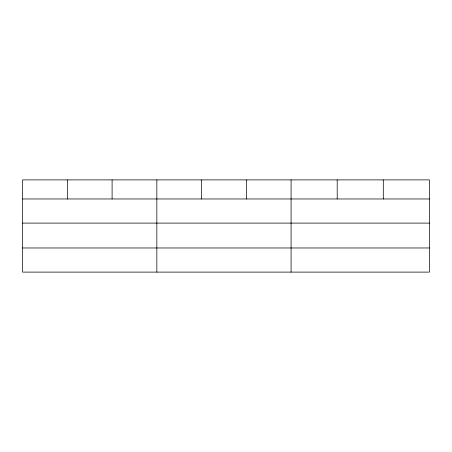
<?xml version="1.0" encoding="UTF-8"?>
<svg xmlns="http://www.w3.org/2000/svg" width="452" height="452" viewBox="0 0 452 452"><rect width="100%" height="100%" fill="white"/><g stroke="black" fill="none" stroke-linecap="round" stroke-linejoin="round"><path stroke-width="0.68" d="M429.4 223.107L429.4 179.89L22.6 179.89L22.6 272.11L429.4 272.11L429.4 223.107L22.6 223.107M22.6 198.97L429.4 198.97M22.6 247.973L429.4 247.973M383.296 179.89L383.296 198.97M337.192 179.89L337.192 198.97M291.088 179.89L291.088 272.11M246.34 179.89L246.34 198.97M201.592 179.89L201.592 198.97M156.844 179.89L156.844 272.11M112.096 179.89L112.096 198.97M67.348 179.89L67.348 198.97"/></g></svg>
